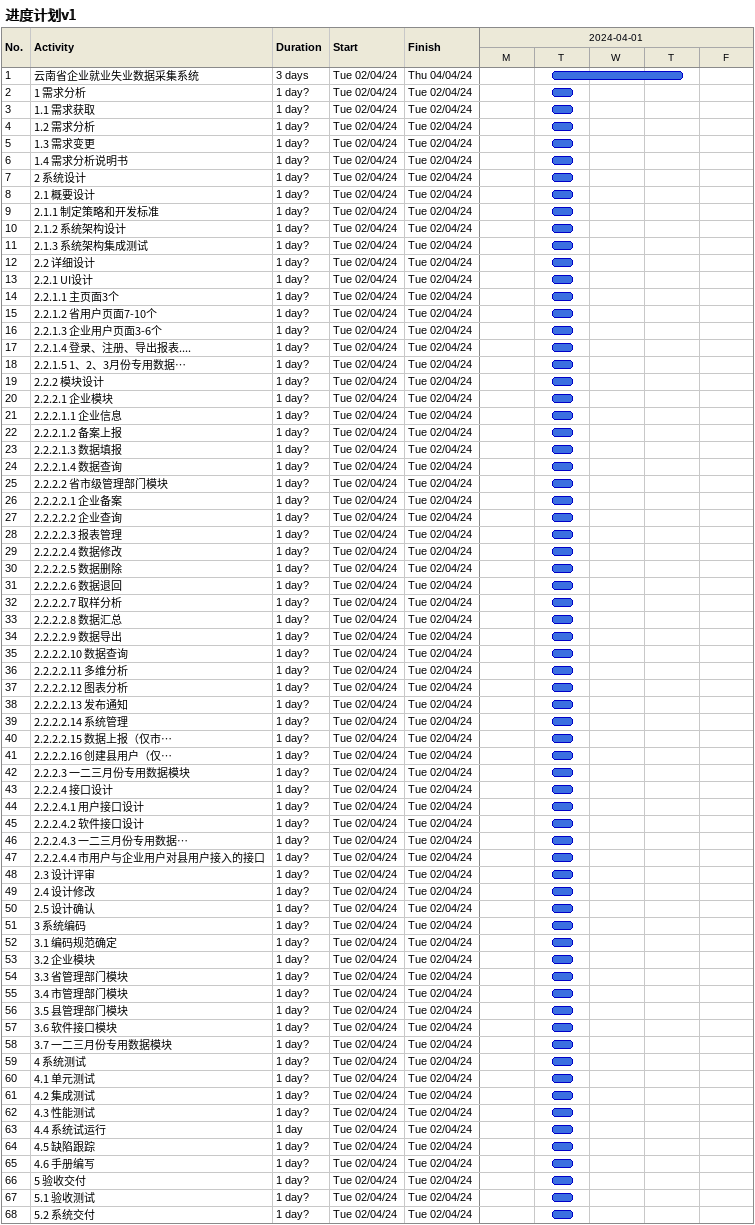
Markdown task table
进度计划v1

| ID | Task | Duration | Start | Finish |
|---|---|---|---|---|
| 1 | 云南省企业就业失业数据采集系统 | 3d | 2024-04-02 | 2024-04-04 |
| 2 | 1 需求分析 | 1d? | 2024-04-02 | 2024-04-02 |
| 3 | 1.1 需求获取 | 1d? | 2024-04-02 | 2024-04-02 |
| 4 | 1.2 需求分析 | 1d? | 2024-04-02 | 2024-04-02 |
| 5 | 1.3 需求变更 | 1d? | 2024-04-02 | 2024-04-02 |
| 6 | 1.4 需求分析说明书 | 1d? | 2024-04-02 | 2024-04-02 |
| 7 | 2 系统设计 | 1d? | 2024-04-02 | 2024-04-02 |
| 8 | 2.1 概要设计 | 1d? | 2024-04-02 | 2024-04-02 |
| 9 | 2.1.1 制定策略和开发标准 | 1d? | 2024-04-02 | 2024-04-02 |
| 10 | 2.1.2 系统架构设计 | 1d? | 2024-04-02 | 2024-04-02 |
| 11 | 2.1.3 系统架构集成测试 | 1d? | 2024-04-02 | 2024-04-02 |
| 12 | 2.2 详细设计 | 1d? | 2024-04-02 | 2024-04-02 |
| 13 | 2.2.1 UI设计 | 1d? | 2024-04-02 | 2024-04-02 |
| 14 | 2.2.1.1 主页面3个 | 1d? | 2024-04-02 | 2024-04-02 |
| 15 | 2.2.1.2 省用户页面7-10个 | 1d? | 2024-04-02 | 2024-04-02 |
| 16 | 2.2.1.3 企业用户页面3-6个 | 1d? | 2024-04-02 | 2024-04-02 |
| 17 | 2.2.1.4 登录、注册、导出报表.... | 1d? | 2024-04-02 | 2024-04-02 |
| 18 | 2.2.1.5 1、2、3月份专用数据… | 1d? | 2024-04-02 | 2024-04-02 |
| 19 | 2.2.2 模块设计 | 1d? | 2024-04-02 | 2024-04-02 |
| 20 | 2.2.2.1 企业模块 | 1d? | 2024-04-02 | 2024-04-02 |
| 21 | 2.2.2.1.1 企业信息 | 1d? | 2024-04-02 | 2024-04-02 |
| 22 | 2.2.2.1.2 备案上报 | 1d? | 2024-04-02 | 2024-04-02 |
| 23 | 2.2.2.1.3 数据填报 | 1d? | 2024-04-02 | 2024-04-02 |
| 24 | 2.2.2.1.4 数据查询 | 1d? | 2024-04-02 | 2024-04-02 |
| 25 | 2.2.2.2 省市级管理部门模块 | 1d? | 2024-04-02 | 2024-04-02 |
| 26 | 2.2.2.2.1 企业备案 | 1d? | 2024-04-02 | 2024-04-02 |
| 27 | 2.2.2.2.2 企业查询 | 1d? | 2024-04-02 | 2024-04-02 |
| 28 | 2.2.2.2.3 报表管理 | 1d? | 2024-04-02 | 2024-04-02 |
| 29 | 2.2.2.2.4 数据修改 | 1d? | 2024-04-02 | 2024-04-02 |
| 30 | 2.2.2.2.5 数据删除 | 1d? | 2024-04-02 | 2024-04-02 |
| 31 | 2.2.2.2.6 数据退回 | 1d? | 2024-04-02 | 2024-04-02 |
| 32 | 2.2.2.2.7 取样分析 | 1d? | 2024-04-02 | 2024-04-02 |
| 33 | 2.2.2.2.8 数据汇总 | 1d? | 2024-04-02 | 2024-04-02 |
| 34 | 2.2.2.2.9 数据导出 | 1d? | 2024-04-02 | 2024-04-02 |
| 35 | 2.2.2.2.10 数据查询 | 1d? | 2024-04-02 | 2024-04-02 |
| 36 | 2.2.2.2.11 多维分析 | 1d? | 2024-04-02 | 2024-04-02 |
| 37 | 2.2.2.2.12 图表分析 | 1d? | 2024-04-02 | 2024-04-02 |
| 38 | 2.2.2.2.13 发布通知 | 1d? | 2024-04-02 | 2024-04-02 |
| 39 | 2.2.2.2.14 系统管理 | 1d? | 2024-04-02 | 2024-04-02 |
| 40 | 2.2.2.2.15 数据上报（仅市… | 1d? | 2024-04-02 | 2024-04-02 |
| 41 | 2.2.2.2.16 创建县用户（仅… | 1d? | 2024-04-02 | 2024-04-02 |
| 42 | 2.2.2.3 一二三月份专用数据模块 | 1d? | 2024-04-02 | 2024-04-02 |
| 43 | 2.2.2.4 接口设计 | 1d? | 2024-04-02 | 2024-04-02 |
| 44 | 2.2.2.4.1 用户接口设计 | 1d? | 2024-04-02 | 2024-04-02 |
| 45 | 2.2.2.4.2 软件接口设计 | 1d? | 2024-04-02 | 2024-04-02 |
| 46 | 2.2.2.4.3 一二三月份专用数据… | 1d? | 2024-04-02 | 2024-04-02 |
| 47 | 2.2.2.4.4 市用户与企业用户对县用户接入的接口 | 1d? | 2024-04-02 | 2024-04-02 |
| 48 | 2.3 设计评审 | 1d? | 2024-04-02 | 2024-04-02 |
| 49 | 2.4 设计修改 | 1d? | 2024-04-02 | 2024-04-02 |
| 50 | 2.5 设计确认 | 1d? | 2024-04-02 | 2024-04-02 |
| 51 | 3 系统编码 | 1d? | 2024-04-02 | 2024-04-02 |
| 52 | 3.1 编码规范确定 | 1d? | 2024-04-02 | 2024-04-02 |
| 53 | 3.2 企业模块 | 1d? | 2024-04-02 | 2024-04-02 |
| 54 | 3.3 省管理部门模块 | 1d? | 2024-04-02 | 2024-04-02 |
| 55 | 3.4 市管理部门模块 | 1d? | 2024-04-02 | 2024-04-02 |
| 56 | 3.5 县管理部门模块 | 1d? | 2024-04-02 | 2024-04-02 |
| 57 | 3.6 软件接口模块 | 1d? | 2024-04-02 | 2024-04-02 |
| 58 | 3.7 一二三月份专用数据模块 | 1d? | 2024-04-02 | 2024-04-02 |
| 59 | 4 系统测试 | 1d? | 2024-04-02 | 2024-04-02 |
| 60 | 4.1 单元测试 | 1d? | 2024-04-02 | 2024-04-02 |
| 61 | 4.2 集成测试 | 1d? | 2024-04-02 | 2024-04-02 |
| 62 | 4.3 性能测试 | 1d? | 2024-04-02 | 2024-04-02 |
| 63 | 4.4 系统试运行 | 1d | 2024-04-02 | 2024-04-02 |
| 64 | 4.5 缺陷跟踪 | 1d? | 2024-04-02 | 2024-04-02 |
| 65 | 4.6 手册编写 | 1d? | 2024-04-02 | 2024-04-02 |
| 66 | 5 验收交付 | 1d? | 2024-04-02 | 2024-04-02 |
| 67 | 5.1 验收测试 | 1d? | 2024-04-02 | 2024-04-02 |
| 68 | 5.2 系统交付 | 1d? | 2024-04-02 | 2024-04-02 |
